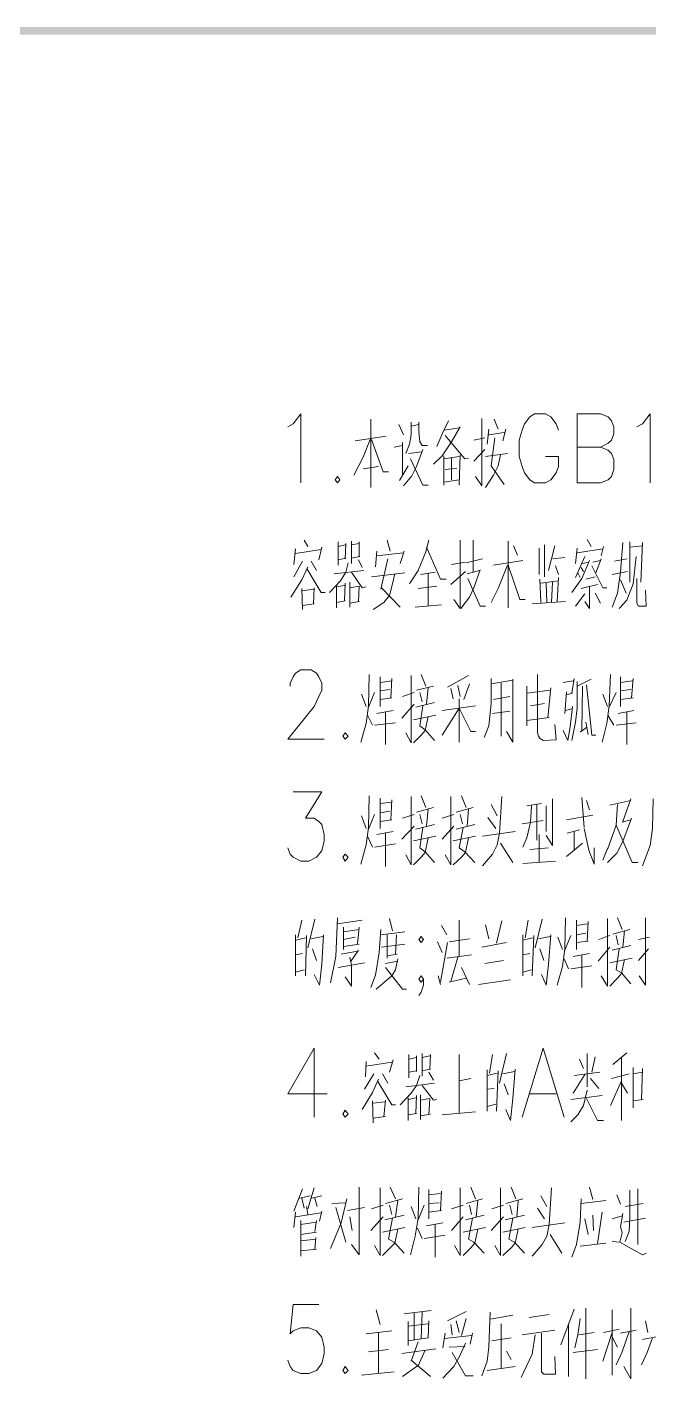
# Model space of a CAD drawing. Header units: millimetres. Extents: x 0 to 1648, y 27 to 2331.
# Drawn here: x 763.6 to 907.8, y 2017.9 to 2331.2 of the extents above; entities that cross this region are included whole.
import ezdxf

# ---------------------------------------------------------------- set-up
doc = ezdxf.new("R2010")
doc.units = ezdxf.units.MM
doc.layers.add('1', color=7, linetype='Continuous')

msp = doc.modelspace()

# ---------------------------------------------------------------- hatches: boundary and pattern name
h = msp.add_hatch(color=0)
h.dxf.hatch_style = 2
h.paths.add_polyline_path([(77.94, 2331.231732), (79.92, 2329.431732), (1647.54, 2331.231732)])
h = msp.add_hatch(color=0)
h.dxf.hatch_style = 2
h.paths.add_polyline_path([(79.92, 2329.431732), (1647.54, 2331.231732), (1645.56, 2329.431732)])

# ---------------------------------------------------------------- linework, layer by layer
at = {"layer": '1', "color": 0, "lineweight": 5}
for points in [[(824.04, 2238.531732), (825.3, 2239.251732), (827.1, 2241.591732), (827.1, 2225.571732)], [(886.86, 2237.811732), (886.32, 2239.251732), (885.06, 2240.871732), (883.8, 2241.591732), (881.28, 2241.591732), (880.2, 2240.871732), (878.94, 2239.251732), (878.4, 2237.811732), (877.68, 2235.471732), (877.68, 2231.691732), (878.4, 2229.351732), (878.94, 2227.911732), (880.2, 2226.291732), (881.28, 2225.571732), (883.8, 2225.571732), (885.06, 2226.291732), (886.32, 2227.911732), (886.86, 2229.351732), (886.86, 2231.691732), (883.8, 2231.691732)], [(891.18, 2225.571732), (891.18, 2241.591732), (896.58, 2241.591732), (898.38, 2240.871732), (899.1, 2239.971732), (899.64, 2238.531732), (899.64, 2236.911732), (899.1, 2235.471732), (898.38, 2234.751732), (896.58, 2233.851732), (891.18, 2233.851732)], [(905.04, 2238.531732), (906.3, 2239.251732), (908.1, 2241.591732), (908.1, 2225.571732)], [(843.3, 2240.331732), (843.3, 2224.491732)], [(849.78, 2239.071732), (850.86, 2236.731732)], [(852.66, 2239.611732), (852.66, 2236.551732)], [(852.66, 2238.711732), (854.46, 2239.071732)], [(854.46, 2239.611732), (854.46, 2237.451732), (854.64, 2235.111732), (855.18, 2234.211732), (856.44, 2234.211732)], [(864, 2238.531732), (862.02, 2235.111732), (859.86, 2231.871732), (857.88, 2229.891732)], [(861.3, 2239.971732), (860.04, 2237.271732)], [(860.4, 2237.811732), (863.82, 2238.351732)], [(869.04, 2240.511732), (869.04, 2224.851732), (867.6, 2227.011732)], [(870.66, 2237.991732), (870.3, 2234.571732)], [(871.92, 2240.331732), (872.82, 2237.991732)], [(874.62, 2237.991732), (873.9, 2235.291732)], [(843.12, 2235.651732), (841.5, 2231.511732), (839.34, 2227.371732)], [(839.7, 2235.291732), (846.9, 2236.371732)], [(843.48, 2235.651732), (846.18, 2228.091732), (847.44, 2228.091732)], [(850.68, 2227.551732), (850.68, 2234.931732)], [(852.66, 2236.731732), (852.3, 2234.571732), (851.4, 2232.411732)], [(860.04, 2237.271732), (858.6, 2234.031732)], [(860.58, 2236.551732), (865.08, 2231.151732), (865.98, 2231.331732)], [(867.24, 2235.471732), (869.76, 2236.011732)], [(870.66, 2236.731732), (874.26, 2237.271732)], [(872.1, 2236.011732), (871.2, 2229.531732), (874.26, 2225.211732)], [(850.68, 2234.211732), (848.7, 2233.851732)], [(852.12, 2232.411732), (855, 2232.771732)], [(855.36, 2233.311732), (853.92, 2229.351732)], [(860.22, 2231.871732), (860.22, 2225.031732)], [(860.22, 2231.151732), (863.82, 2231.691732)], [(862.02, 2231.331732), (862.02, 2226.291732)], [(864, 2232.051732), (863.82, 2225.031732)], [(867.24, 2230.611732), (869.76, 2233.311732)], [(869.94, 2231.691732), (874.98, 2232.411732)], [(873.36, 2232.051732), (872.82, 2229.531732), (871.74, 2227.371732), (869.94, 2224.491732)], [(896.58, 2233.851732), (898.38, 2233.131732), (899.1, 2232.411732), (899.64, 2230.971732), (899.64, 2228.631732), (899.1, 2227.011732), (898.38, 2226.291732), (896.58, 2225.571732), (891.18, 2225.571732)], [(841.5, 2228.811732), (845.1, 2229.351732)], [(851.94, 2229.531732), (849.96, 2226.111732)], [(850.86, 2224.851732), (852.84, 2227.191732), (853.92, 2229.351732)], [(852.48, 2231.151732), (855.36, 2225.031732), (856.62, 2225.031732)], [(860.58, 2228.631732), (863.28, 2228.991732)], [(835.56, 2227.011732), (835.02, 2226.291732), (835.56, 2225.571732), (836.1, 2226.291732), (835.56, 2227.011732)], [(863.82, 2226.291732), (860.22, 2225.751732)], [(825.84, 2210.271732), (825.48, 2206.671732)], [(825.84, 2209.191732), (831.78, 2210.091732)], [(827.82, 2212.251732), (828.72, 2210.811732)], [(831.96, 2210.631732), (831.24, 2207.751732)], [(835.74, 2211.891732), (835.74, 2206.491732)], [(835.74, 2210.811732), (837.36, 2211.171732)], [(837.54, 2211.531732), (837.36, 2207.931732)], [(838.8, 2206.851732), (838.8, 2212.071732)], [(838.8, 2211.171732), (840.6, 2211.531732)], [(840.6, 2211.891732), (840.6, 2208.471732)], [(844.74, 2209.731732), (844.38, 2206.131732)], [(844.74, 2208.651732), (850.86, 2209.371732)], [(847.08, 2212.251732), (847.8, 2209.731732)], [(851.04, 2209.731732), (850.14, 2206.851732)], [(856.8, 2212.251732), (856.08, 2209.551732), (854.28, 2205.231732), (852.3, 2202.171732)], [(856.26, 2210.631732), (859.5, 2203.251732), (860.76, 2203.251732)], [(864, 2212.251732), (864, 2196.411732), (862.56, 2198.571732)], [(867.06, 2212.251732), (867.06, 2204.871732)], [(875.16, 2196.591732), (875.16, 2212.071732)], [(876.42, 2210.991732), (877.32, 2208.831732)], [(882.36, 2210.451732), (882.36, 2204.331732)], [(883.62, 2211.171732), (883.62, 2203.791732)], [(885.96, 2210.991732), (884.52, 2205.231732)], [(891.18, 2210.451732), (890.82, 2206.851732)], [(891.18, 2209.371732), (897.12, 2210.271732)], [(893.52, 2212.431732), (894.42, 2210.811732)], [(896.76, 2208.651732), (897.3, 2210.811732)], [(901.8, 2211.711732), (901.26, 2204.871732), (900.54, 2200.011732), (899.28, 2196.771732)], [(903.42, 2211.891732), (903.42, 2202.531732)], [(906.3, 2210.991732), (903.42, 2210.631732)], [(905.94, 2202.531732), (906.3, 2211.711732)], [(827.46, 2207.391732), (825.48, 2203.791732)], [(829.44, 2207.391732), (830.7, 2205.231732)], [(838.08, 2207.031732), (837.54, 2204.871732), (836.28, 2202.891732), (833.76, 2200.191732)], [(837.54, 2208.111732), (835.74, 2207.751732)], [(838.8, 2208.111732), (840.78, 2208.471732)], [(840.42, 2207.751732), (841.32, 2205.951732)], [(847.26, 2207.931732), (845.64, 2200.911732)], [(862.02, 2206.671732), (865.26, 2207.211732)], [(865.44, 2207.031732), (869.22, 2207.931732)], [(874.98, 2206.491732), (872.82, 2201.091732), (871.2, 2197.851732)], [(871.74, 2206.491732), (878.58, 2207.571732)], [(879.12, 2198.571732), (877.86, 2198.571732), (875.16, 2206.491732)], [(885.42, 2207.931732), (888.3, 2208.291732)], [(886.14, 2206.311732), (886.86, 2204.331732)], [(894.06, 2207.571732), (892.26, 2203.431732), (889.92, 2200.191732)], [(892.98, 2208.471732), (890.82, 2203.611732)], [(892.44, 2206.851732), (893.88, 2207.211732)], [(894.6, 2206.311732), (897.12, 2201.271732), (898.02, 2201.271732)], [(894.78, 2207.211732), (896.58, 2207.571732)], [(896.76, 2207.931732), (895.5, 2204.691732)], [(899.82, 2207.391732), (902.7, 2207.931732)], [(904.86, 2208.471732), (904.14, 2202.171732), (902.7, 2198.391732), (900.9, 2196.411732)], [(828.72, 2206.131732), (827.28, 2203.071732), (824.76, 2199.111732)], [(828.54, 2205.591732), (831.78, 2200.191732), (832.68, 2200.191732)], [(834.84, 2204.511732), (841.68, 2205.231732)], [(838.8, 2204.871732), (841.32, 2201.271732), (842.22, 2201.451732)], [(851.22, 2204.691732), (843.48, 2203.791732)], [(848.88, 2204.511732), (848.34, 2202.171732), (847.62, 2199.471732)], [(854.82, 2204.331732), (858.24, 2204.871732)], [(856.62, 2197.131732), (856.62, 2204.511732)], [(861.84, 2201.991732), (865.26, 2205.051732)], [(868.68, 2205.411732), (867.24, 2201.271732), (866.16, 2199.111732), (864.18, 2196.411732)], [(865.62, 2204.511732), (868.5, 2205.231732)], [(865.8, 2203.431732), (868.68, 2196.951732), (869.94, 2196.951732)], [(882.54, 2203.251732), (882.72, 2197.851732)], [(886.5, 2198.031732), (886.86, 2203.611732)], [(891.36, 2204.691732), (891.9, 2203.611732)], [(892.08, 2205.951732), (892.62, 2205.051732)], [(893.16, 2203.251732), (895.32, 2203.791732)], [(902.88, 2205.051732), (899.28, 2204.331732)], [(901.26, 2203.071732), (902.52, 2200.011732)], [(905.04, 2203.431732), (905.04, 2197.671732), (905.4, 2196.951732), (907.2, 2196.951732), (907.02, 2200.731732)], [(827.28, 2201.091732), (827.46, 2196.231732)], [(827.46, 2200.551732), (829.98, 2200.911732)], [(830.16, 2201.271732), (829.98, 2197.491732)], [(835.38, 2201.451732), (837.18, 2201.811732)], [(835.38, 2201.811732), (835.38, 2196.591732)], [(837.36, 2202.351732), (837.18, 2198.211732)], [(838.44, 2196.771732), (838.44, 2202.531732)], [(840.42, 2198.031732), (840.6, 2201.631732), (838.44, 2201.271732)], [(845.82, 2201.271732), (850.14, 2196.771732)], [(854.28, 2201.091732), (858.6, 2201.631732)], [(886.86, 2202.891732), (882.72, 2202.351732)], [(883.98, 2202.351732), (884.16, 2197.851732)], [(885.42, 2202.531732), (885.24, 2197.851732)], [(892.08, 2201.091732), (895.86, 2201.991732)], [(894.06, 2201.451732), (894.06, 2196.411732), (892.98, 2198.031732)], [(895.32, 2200.011732), (896.58, 2197.671732)], [(830.16, 2197.491732), (827.46, 2197.131732)], [(835.38, 2197.851732), (837.36, 2198.211732)], [(838.44, 2197.671732), (840.6, 2198.031732)], [(847.62, 2199.471732), (846.36, 2197.851732), (843.84, 2196.231732)], [(853.56, 2196.771732), (859.68, 2197.311732)], [(880.74, 2197.491732), (888.48, 2198.031732)], [(892.98, 2199.831732), (890.82, 2196.951732)], [(824.58, 2178.411732), (824.58, 2179.131732), (825.3, 2180.571732), (825.84, 2181.471732), (827.1, 2182.191732), (829.44, 2182.191732), (830.7, 2181.471732), (831.24, 2180.571732), (831.96, 2179.131732), (831.96, 2177.511732), (831.24, 2176.071732), (830.16, 2173.731732), (824.04, 2166.171732), (832.5, 2166.171732)], [(842.94, 2181.111732), (842.76, 2173.911732)], [(845.46, 2180.571732), (845.46, 2173.731732)], [(845.46, 2179.311732), (848.16, 2179.671732)], [(848.16, 2180.211732), (847.98, 2175.711732)], [(852.66, 2180.931732), (852.66, 2165.271732), (851.4, 2167.611732)], [(853.92, 2177.511732), (857.88, 2178.411732)], [(855, 2181.111732), (856.08, 2178.411732)], [(856.62, 2178.231732), (856.26, 2174.271732)], [(865.98, 2180.931732), (861.12, 2178.231732)], [(863.46, 2178.591732), (864, 2176.071732)], [(866.16, 2178.951732), (864.9, 2175.351732)], [(869.58, 2166.531732), (870.66, 2169.231732), (871.2, 2174.451732), (871.2, 2180.211732)], [(871.2, 2178.951732), (876.24, 2179.851732)], [(873.54, 2166.891732), (873.54, 2179.131732)], [(876.24, 2180.031732), (876.24, 2165.451732), (874.8, 2167.971732)], [(879.48, 2178.411732), (879.48, 2169.231732)], [(882, 2181.111732), (882, 2167.611732), (882.18, 2166.891732), (882.54, 2166.351732), (883.26, 2165.811732), (886.32, 2165.991732), (885.96, 2169.591732)], [(885.06, 2178.051732), (884.34, 2171.211732)], [(890.28, 2179.671732), (887.94, 2179.311732)], [(889.92, 2176.791732), (890.46, 2180.211732)], [(891.18, 2179.491732), (891.18, 2173.371732), (890.82, 2170.131732), (889.92, 2165.811732)], [(891.18, 2178.411732), (894.42, 2180.031732)], [(892.26, 2168.151732), (892.44, 2178.411732)], [(893.34, 2178.771732), (894.6, 2167.071732), (895.5, 2167.071732)], [(898.92, 2181.111732), (898.56, 2173.911732)], [(901.26, 2180.571732), (901.26, 2173.731732)], [(901.26, 2179.311732), (903.96, 2179.671732)], [(904.14, 2180.211732), (903.78, 2175.711732)], [(841.14, 2176.611732), (842.22, 2173.731732)], [(844.2, 2176.971732), (842.76, 2173.551732)], [(845.46, 2177.331732), (847.62, 2177.691732)], [(848.16, 2175.711732), (845.46, 2175.351732)], [(853.38, 2176.971732), (850.68, 2176.071732)], [(855.18, 2174.811732), (854.64, 2176.971732)], [(861.84, 2177.871732), (862.38, 2175.531732)], [(863.82, 2175.531732), (863.82, 2165.451732)], [(871.74, 2175.351732), (875.52, 2176.071732)], [(879.48, 2176.791732), (884.88, 2177.511732)], [(888.66, 2177.151732), (888.3, 2172.111732)], [(888.66, 2176.431732), (890.1, 2176.791732)], [(897.12, 2176.611732), (898.2, 2173.731732)], [(900.18, 2176.971732), (898.56, 2173.551732)], [(901.26, 2177.331732), (903.6, 2177.691732)], [(904.14, 2175.711732), (901.26, 2175.351732)], [(840.96, 2165.451732), (842.22, 2169.771732), (842.76, 2173.911732)], [(844.74, 2172.111732), (848.52, 2172.831732)], [(846.72, 2172.471732), (846.72, 2164.911732)], [(850.5, 2171.031732), (853.38, 2174.271732)], [(853.2, 2170.671732), (858.42, 2171.751732)], [(858.06, 2174.631732), (853.74, 2173.551732)], [(855.36, 2173.911732), (854.64, 2169.231732)], [(859.86, 2172.831732), (867.6, 2173.911732)], [(863.82, 2173.371732), (859.86, 2167.071732)], [(863.82, 2173.371732), (866.52, 2167.971732), (867.6, 2167.971732)], [(875.52, 2172.651732), (871.56, 2172.111732)], [(880.38, 2173.911732), (883.62, 2174.451732)], [(890.1, 2173.731732), (889.56, 2169.051732), (889.02, 2165.811732), (887.94, 2168.151732)], [(888.48, 2172.831732), (889.92, 2173.191732)], [(896.94, 2165.451732), (898.02, 2169.771732), (898.56, 2173.911732)], [(900.72, 2172.111732), (904.32, 2172.831732)], [(902.7, 2172.471732), (902.7, 2164.911732)], [(842.58, 2171.571732), (843.66, 2169.411732)], [(844.2, 2169.411732), (849.06, 2169.951732)], [(855.9, 2168.331732), (854.64, 2169.231732)], [(856.62, 2171.391732), (855.9, 2168.151732)], [(884.7, 2171.211732), (879.48, 2170.491732)], [(891.9, 2167.791732), (893.34, 2168.871732)], [(893.16, 2170.131732), (893.7, 2167.251732)], [(898.38, 2171.571732), (899.64, 2169.411732)], [(900.18, 2169.411732), (904.86, 2169.951732)], [(837.36, 2167.611732), (836.82, 2166.891732), (837.36, 2166.171732), (838.08, 2166.891732), (837.36, 2167.611732)], [(853.2, 2165.271732), (855, 2167.071732), (855.9, 2168.151732)], [(855.9, 2168.331732), (858.06, 2165.811732)], [(825.3, 2153.931732), (831.96, 2153.931732), (828.18, 2147.811732), (830.16, 2147.811732), (831.24, 2147.091732), (831.96, 2146.371732), (832.5, 2144.031732), (832.5, 2142.591732), (831.96, 2140.251732), (830.7, 2138.811732), (828.9, 2137.911732), (827.1, 2137.911732), (825.3, 2138.811732), (824.58, 2139.531732), (824.04, 2140.971732)], [(842.94, 2153.031732), (842.76, 2145.651732)], [(855, 2153.031732), (856.08, 2150.331732)], [(864.36, 2153.031732), (865.44, 2150.331732)], [(845.46, 2152.491732), (845.46, 2145.471732)], [(845.46, 2151.231732), (848.16, 2151.591732)], [(848.16, 2152.131732), (847.98, 2147.451732)], [(852.66, 2152.851732), (852.66, 2137.011732), (851.4, 2139.351732)], [(853.92, 2149.251732), (857.88, 2150.331732)], [(856.62, 2149.971732), (856.26, 2146.011732)], [(861.84, 2152.851732), (861.84, 2137.011732), (860.58, 2139.351732)], [(863.1, 2149.251732), (867.06, 2150.331732)], [(865.98, 2149.971732), (865.62, 2146.011732)], [(873.72, 2152.851732), (873.18, 2144.391732), (872.64, 2141.691732), (871.56, 2139.531732), (869.22, 2136.831732)], [(871.2, 2151.051732), (872.64, 2148.351732)], [(880.56, 2150.691732), (880.38, 2146.911732), (879.48, 2143.311732), (878.58, 2141.151732)], [(879.48, 2150.691732), (882.9, 2151.231732)], [(881.82, 2151.051732), (881.82, 2142.771732)], [(885.42, 2152.311732), (885.42, 2141.511732), (883.98, 2143.851732)], [(883.98, 2150.691732), (883.98, 2144.751732)], [(892.8, 2145.651732), (892.26, 2152.671732)], [(893.34, 2151.951732), (894.06, 2149.791732)], [(900.54, 2151.051732), (900.18, 2146.191732), (898.2, 2140.611732)], [(903.6, 2151.951732), (898.74, 2150.871732)], [(901.8, 2147.091732), (903.6, 2152.311732)], [(908.82, 2152.311732), (908.64, 2145.471732), (908.1, 2141.511732), (906.3, 2136.831732)], [(841.14, 2148.351732), (842.22, 2145.471732)], [(844.2, 2148.711732), (842.76, 2145.291732)], [(845.46, 2149.071732), (847.62, 2149.431732)], [(848.16, 2147.451732), (845.46, 2147.091732)], [(853.38, 2148.711732), (850.68, 2147.811732)], [(855.18, 2146.551732), (854.64, 2148.711732)], [(862.56, 2148.711732), (859.86, 2147.811732)], [(864.54, 2146.551732), (864, 2148.711732)], [(872.28, 2145.471732), (870.48, 2147.991732)], [(878.4, 2146.551732), (883.26, 2147.271732)], [(888.66, 2147.451732), (894.78, 2148.531732)], [(898.2, 2137.551732), (900.36, 2139.711732), (901.8, 2142.411732), (903.78, 2147.811732)], [(903.6, 2147.451732), (901.62, 2146.911732)], [(840.96, 2137.191732), (842.22, 2141.691732), (842.76, 2145.651732)], [(844.74, 2144.031732), (848.52, 2144.751732)], [(846.72, 2144.391732), (846.72, 2136.651732)], [(850.5, 2142.951732), (853.38, 2146.011732)], [(853.2, 2142.591732), (858.42, 2143.671732)], [(858.06, 2146.371732), (853.74, 2145.291732)], [(855.36, 2145.651732), (854.64, 2140.971732)], [(859.86, 2142.951732), (862.56, 2146.011732)], [(862.38, 2142.591732), (867.6, 2143.671732)], [(867.42, 2146.371732), (863.1, 2145.291732)], [(864.72, 2145.651732), (863.82, 2140.971732)], [(869.22, 2143.671732), (876.78, 2144.751732)], [(882.36, 2144.031732), (882.36, 2137.731732)], [(888.84, 2144.391732), (891.72, 2145.111732)], [(890.46, 2144.751732), (890.46, 2140.611732)], [(892.8, 2145.471732), (893.88, 2140.431732), (895.14, 2137.191732), (895.14, 2140.971732)], [(900.18, 2146.191732), (903.96, 2137.551732), (905.22, 2137.551732)], [(842.58, 2143.491732), (843.66, 2141.151732)], [(844.2, 2141.151732), (849.06, 2141.871732)], [(855.9, 2140.071732), (854.64, 2140.971732)], [(856.62, 2143.311732), (855.9, 2139.891732)], [(865.08, 2140.071732), (863.82, 2140.971732)], [(865.98, 2143.311732), (865.26, 2139.891732)], [(873.36, 2142.051732), (876.24, 2137.551732)], [(880.2, 2140.611732), (884.52, 2140.971732)], [(888.66, 2138.991732), (892.44, 2142.051732)], [(898.2, 2140.791732), (897.12, 2138.091732)], [(837.36, 2139.531732), (836.82, 2138.811732), (837.36, 2137.911732), (838.08, 2138.811732), (837.36, 2139.531732)], [(853.2, 2137.011732), (855, 2138.811732), (855.9, 2139.891732)], [(855.9, 2140.071732), (858.06, 2137.551732)], [(862.38, 2137.011732), (864.36, 2138.811732), (865.26, 2139.891732)], [(865.08, 2140.071732), (867.42, 2137.551732)], [(878.58, 2137.371732), (886.14, 2137.911732)], [(835.56, 2124.771732), (835.2, 2115.771732), (833.94, 2109.651732)], [(888.48, 2124.771732), (888.3, 2117.571732)], [(900.54, 2124.771732), (901.62, 2122.071732)], [(907.02, 2124.771732), (907.02, 2109.111732), (905.58, 2111.271732)], [(827.28, 2124.231732), (826.38, 2120.091732)], [(830.34, 2124.411732), (828.72, 2117.751732)], [(835.56, 2123.331732), (841.32, 2124.231732)], [(837, 2122.611732), (837, 2117.391732)], [(840.6, 2122.071732), (837, 2121.531732)], [(840.24, 2118.651732), (840.6, 2122.611732)], [(845.64, 2122.071732), (845.28, 2116.671732), (844.38, 2111.451732), (843.3, 2108.571732)], [(847.62, 2124.591732), (848.34, 2121.711732)], [(859.68, 2122.971732), (860.94, 2120.811732)], [(863.82, 2115.771732), (863.82, 2124.231732)], [(869.94, 2123.151732), (870.66, 2119.911732)], [(873.72, 2124.051732), (872.46, 2118.831732)], [(879.84, 2124.231732), (879.12, 2120.091732)], [(883.08, 2124.411732), (881.46, 2117.751732)], [(891, 2124.231732), (891, 2117.391732)], [(891, 2122.971732), (893.52, 2123.331732)], [(893.7, 2123.871732), (893.52, 2119.371732)], [(898.2, 2124.591732), (898.2, 2108.931732), (896.76, 2111.271732)], [(899.46, 2120.991732), (903.42, 2122.071732)], [(902.16, 2121.711732), (901.8, 2117.931732)], [(825.84, 2120.811732), (825.84, 2111.271732)], [(828.18, 2120.091732), (826.02, 2119.551732)], [(828.18, 2111.271732), (828.36, 2120.631732)], [(829.44, 2119.911732), (832.14, 2120.451732)], [(831.42, 2109.111732), (831.96, 2113.971732), (832.32, 2120.811732)], [(837, 2119.731732), (839.7, 2120.271732)], [(837, 2118.111732), (840.6, 2118.651732)], [(845.64, 2120.811732), (851.22, 2121.531732)], [(845.82, 2117.931732), (851.22, 2118.651732)], [(847.08, 2120.811732), (847.08, 2115.411732)], [(849.06, 2116.311732), (849.24, 2120.811732)], [(855, 2120.451732), (854.46, 2119.731732), (855, 2119.011732), (855.54, 2119.731732), (855, 2120.451732)], [(858.78, 2119.191732), (859.86, 2116.671732)], [(859.5, 2109.831732), (861.12, 2119.011732)], [(861.48, 2119.191732), (866.16, 2119.911732)], [(874.8, 2119.011732), (869.04, 2117.931732)], [(878.58, 2120.811732), (878.58, 2111.271732)], [(880.92, 2120.091732), (878.58, 2119.551732)], [(880.74, 2111.271732), (881.1, 2120.631732)], [(882.18, 2119.911732), (884.88, 2120.451732)], [(883.98, 2109.111732), (884.52, 2113.971732), (885.06, 2120.811732)], [(886.68, 2120.271732), (887.76, 2117.391732)], [(889.74, 2120.631732), (888.3, 2117.211732)], [(891, 2120.811732), (893.16, 2121.171732)], [(893.7, 2119.371732), (891, 2119.011732)], [(898.74, 2120.631732), (896.22, 2119.731732)], [(900.72, 2118.471732), (900.18, 2120.631732)], [(905.4, 2119.731732), (907.92, 2120.271732)], [(825.84, 2116.131732), (827.46, 2116.491732)], [(829.8, 2117.571732), (830.7, 2114.871732)], [(836.46, 2116.311732), (840.24, 2117.031732)], [(838.44, 2115.591732), (838.8, 2113.791732), (838.8, 2108.931732)], [(838.62, 2114.511732), (840.42, 2117.211732)], [(847.08, 2115.951732), (849.42, 2116.311732)], [(860.94, 2115.411732), (866.7, 2116.131732)], [(861.84, 2110.011732), (863.46, 2115.591732)], [(878.58, 2116.131732), (880.2, 2116.491732)], [(882.54, 2117.571732), (883.44, 2114.871732)], [(886.5, 2109.111732), (887.76, 2113.431732), (888.3, 2117.571732)], [(890.28, 2115.771732), (894.06, 2116.491732)], [(892.26, 2116.131732), (892.26, 2108.571732)], [(896.04, 2114.691732), (898.74, 2117.931732)], [(898.74, 2114.331732), (903.96, 2115.411732)], [(903.6, 2118.291732), (899.28, 2117.211732)], [(900.9, 2117.571732), (900.18, 2112.711732)], [(905.4, 2114.871732), (907.74, 2117.571732)], [(825.84, 2112.171732), (827.82, 2112.711732)], [(835.74, 2113.251732), (841.86, 2114.331732)], [(844.56, 2108.211732), (848.16, 2111.271732), (849.06, 2112.711732), (849.6, 2115.231732)], [(846.72, 2114.151732), (849.6, 2114.691732)], [(846.72, 2113.251732), (850.68, 2108.211732), (851.58, 2108.211732)], [(864.36, 2113.251732), (866.16, 2109.291732)], [(869.76, 2114.151732), (874.08, 2114.871732)], [(878.58, 2112.171732), (880.56, 2112.711732)], [(888.12, 2115.231732), (889.2, 2112.891732)], [(889.74, 2112.891732), (894.6, 2113.611732)], [(901.44, 2111.991732), (900.18, 2112.711732)], [(902.16, 2115.051732), (901.44, 2111.811732)], [(831.42, 2109.111732), (830.16, 2111.631732)], [(838.8, 2108.931732), (837.36, 2111.091732)], [(855.54, 2110.551732), (855, 2109.831732), (854.46, 2110.551732), (855, 2111.271732), (855.54, 2110.551732), (855.54, 2109.111732), (855, 2107.491732), (854.46, 2106.771732)], [(858.96, 2111.271732), (859.5, 2109.291732)], [(861.48, 2109.831732), (865.44, 2110.731732)], [(868.32, 2109.291732), (875.7, 2110.371732)], [(883.98, 2109.111732), (882.9, 2111.631732)], [(898.74, 2108.931732), (900.54, 2110.731732), (901.44, 2111.811732)], [(901.44, 2111.991732), (903.6, 2109.471732)], [(830.16, 2094.531732), (824.04, 2083.911732), (833.22, 2083.911732)], [(830.16, 2094.531732), (830.16, 2078.511732)], [(844.2, 2093.451732), (845.28, 2092.011732)], [(878.4, 2078.511732), (883.26, 2094.531732), (888.12, 2078.511732)], [(899.46, 2090.751732), (902.7, 2093.451732)], [(842.22, 2091.471732), (842.04, 2087.871732)], [(842.22, 2090.391732), (848.16, 2091.291732)], [(848.52, 2091.831732), (847.62, 2088.951732)], [(852.12, 2093.091732), (852.12, 2087.691732)], [(852.12, 2092.011732), (853.92, 2092.371732)], [(853.92, 2092.731732), (853.92, 2089.131732)], [(855.18, 2088.051732), (855.18, 2093.271732)], [(855.18, 2092.371732), (856.98, 2092.731732)], [(857.16, 2093.091732), (856.98, 2089.671732)], [(863.82, 2093.091732), (863.82, 2079.411732)], [(871.56, 2093.091732), (870.84, 2088.771732)], [(874.8, 2093.271732), (873.18, 2086.431732)], [(891.72, 2092.011732), (892.62, 2089.851732)], [(893.52, 2093.271732), (893.52, 2085.531732)], [(895.32, 2092.551732), (894.6, 2088.951732)], [(901.44, 2092.191732), (901.44, 2077.791732)], [(845.1, 2087.331732), (843.66, 2084.271732), (841.32, 2080.311732)], [(844.02, 2088.591732), (841.86, 2084.991732)], [(846, 2088.591732), (847.26, 2086.431732)], [(854.64, 2088.231732), (853.92, 2085.891732), (852.66, 2084.091732), (850.14, 2081.391732)], [(853.92, 2089.311732), (852.12, 2088.951732)], [(855.18, 2089.311732), (857.16, 2089.671732)], [(856.8, 2088.951732), (857.88, 2087.151732)], [(866.52, 2087.511732), (863.82, 2086.971732)], [(870.3, 2089.491732), (870.3, 2079.951732)], [(872.64, 2088.771732), (870.3, 2088.231732)], [(872.46, 2079.951732), (872.82, 2089.311732)], [(873.9, 2088.591732), (876.6, 2089.131732)], [(875.7, 2077.791732), (876.24, 2082.831732), (876.78, 2089.671732)], [(892.98, 2088.411732), (890.28, 2084.091732)], [(890.46, 2088.231732), (896.4, 2088.951732)], [(894.24, 2087.511732), (896.22, 2085.171732)], [(903.24, 2088.591732), (899.1, 2087.511732)], [(904.14, 2090.031732), (904.14, 2080.671732)], [(906.3, 2088.951732), (904.14, 2088.591732)], [(906.12, 2082.651732), (906.3, 2089.851732)], [(844.92, 2086.791732), (848.16, 2081.391732), (849.06, 2081.391732)], [(851.4, 2085.531732), (858.06, 2086.431732)], [(855.18, 2085.891732), (857.88, 2082.471732), (858.6, 2082.651732)], [(870.3, 2084.991732), (871.92, 2085.171732)], [(874.26, 2086.251732), (875.16, 2083.731732)], [(893.52, 2084.811732), (892.62, 2081.211732), (891.36, 2079.051732)], [(898.92, 2081.211732), (901.44, 2086.971732)], [(901.44, 2086.431732), (902.88, 2084.091732)], [(843.66, 2082.291732), (843.84, 2077.251732)], [(843.84, 2081.751732), (846.54, 2082.111732)], [(846.72, 2082.471732), (846.36, 2078.691732)], [(851.94, 2082.651732), (853.74, 2083.011732)], [(851.94, 2083.011732), (851.94, 2077.791732)], [(853.92, 2083.551732), (853.74, 2079.411732)], [(854.82, 2077.971732), (854.82, 2083.731732)], [(856.8, 2079.231732), (856.98, 2082.831732), (854.82, 2082.471732)], [(870.3, 2081.031732), (872.28, 2081.571732)], [(880.2, 2083.911732), (886.32, 2083.911732)], [(896.94, 2083.551732), (889.74, 2082.651732)], [(893.34, 2082.831732), (895.86, 2077.791732), (897.3, 2077.791732)], [(904.14, 2082.291732), (906.48, 2082.651732)], [(837.36, 2080.131732), (836.82, 2079.231732), (837.36, 2078.511732), (838.08, 2079.231732), (837.36, 2080.131732)], [(846.72, 2078.691732), (843.84, 2078.331732)], [(851.94, 2079.051732), (853.92, 2079.411732)], [(854.82, 2078.871732), (857.16, 2079.231732)], [(859.86, 2079.051732), (867.6, 2079.771732)], [(875.7, 2077.791732), (874.62, 2080.311732)], [(891.36, 2079.051732), (889.74, 2077.431732)], [(830.16, 2062.131732), (828.72, 2057.271732)], [(840.6, 2062.311732), (840.6, 2046.651732), (838.8, 2048.991732)], [(845.46, 2062.131732), (845.46, 2046.471732), (844.2, 2048.811732)], [(847.8, 2062.311732), (849.06, 2059.611732)], [(854.46, 2062.311732), (854.28, 2055.111732)], [(864, 2062.131732), (864, 2046.471732), (862.74, 2048.811732)], [(866.52, 2062.311732), (867.6, 2059.611732)], [(873.36, 2062.131732), (873.36, 2046.471732), (872.1, 2048.811732)], [(875.88, 2062.311732), (876.96, 2059.611732)], [(885.24, 2062.131732), (884.7, 2053.671732), (884.16, 2050.971732), (883.08, 2048.991732), (880.74, 2046.291732)], [(894.06, 2062.311732), (894.78, 2059.431732)], [(827.46, 2061.951732), (825.48, 2056.731732)], [(826.74, 2059.791732), (829.26, 2060.331732)], [(827.82, 2057.451732), (827.28, 2059.791732)], [(829.62, 2059.791732), (831.96, 2060.331732)], [(830.34, 2059.791732), (830.88, 2057.811732)], [(837.72, 2059.611732), (836.46, 2054.031732), (833.94, 2048.091732)], [(846.72, 2058.531732), (850.68, 2059.611732)], [(849.6, 2059.251732), (849.06, 2055.471732)], [(856.8, 2061.771732), (856.8, 2054.931732)], [(856.8, 2060.511732), (859.5, 2060.871732)], [(859.68, 2061.411732), (859.5, 2056.911732)], [(865.44, 2058.531732), (869.22, 2059.611732)], [(868.14, 2059.251732), (867.78, 2055.471732)], [(874.62, 2058.531732), (878.58, 2059.611732)], [(877.5, 2059.251732), (877.14, 2055.471732)], [(882.72, 2060.331732), (884.16, 2057.811732)], [(892.08, 2059.611732), (891.9, 2054.211732), (891, 2048.991732), (889.92, 2046.111732)], [(892.08, 2058.531732), (897.84, 2059.251732)], [(900.36, 2060.511732), (901.26, 2058.351732)], [(903.42, 2061.591732), (903.42, 2055.291732), (903.24, 2052.051732), (902.34, 2049.711732)], [(905.22, 2048.991732), (905.22, 2061.951732)], [(825.84, 2056.551732), (825.48, 2052.951732)], [(825.84, 2055.471732), (831.78, 2056.371732)], [(828.36, 2057.811732), (828.72, 2056.011732)], [(831.96, 2056.731732), (831.42, 2054.391732)], [(834.3, 2058.531732), (837.36, 2058.711732)], [(835.2, 2057.631732), (837.54, 2049.531732)], [(837.9, 2056.911732), (841.86, 2057.631732)], [(846.18, 2058.171732), (843.48, 2057.271732)], [(851.04, 2055.831732), (846.54, 2054.751732)], [(848.16, 2056.011732), (847.62, 2058.171732)], [(852.66, 2057.811732), (853.74, 2054.931732)], [(855.72, 2058.171732), (854.28, 2054.751732)], [(856.8, 2058.531732), (859.14, 2058.711732)], [(859.68, 2056.911732), (856.8, 2056.551732)], [(864.72, 2058.171732), (862.02, 2057.271732)], [(869.58, 2055.831732), (865.26, 2054.751732)], [(866.7, 2056.011732), (866.16, 2058.171732)], [(874.08, 2058.171732), (871.38, 2057.271732)], [(878.94, 2055.831732), (874.44, 2054.751732)], [(876.06, 2056.011732), (875.52, 2058.171732)], [(883.62, 2054.931732), (882, 2057.451732)], [(894.78, 2055.831732), (894.96, 2052.231732)], [(895.86, 2049.171732), (896.94, 2056.551732)], [(901.8, 2056.191732), (901.26, 2053.131732), (901.62, 2051.691732), (901.08, 2049.531732), (899.28, 2049.711732)], [(902.34, 2057.811732), (906.48, 2058.531732)], [(827.1, 2054.571732), (827.1, 2046.291732)], [(827.1, 2053.671732), (830.52, 2054.211732)], [(830.7, 2054.571732), (830.34, 2052.051732)], [(838.44, 2055.471732), (838.98, 2052.231732)], [(843.3, 2052.231732), (846.18, 2055.471732)], [(846, 2051.871732), (851.22, 2052.951732)], [(848.34, 2055.111732), (847.44, 2050.251732)], [(852.48, 2046.651732), (853.56, 2050.971732), (854.28, 2055.111732)], [(854.1, 2052.771732), (855.18, 2050.431732)], [(856.26, 2053.311732), (860.04, 2054.031732)], [(858.24, 2053.671732), (858.24, 2046.111732)], [(862.02, 2052.231732), (864.72, 2055.471732)], [(864.72, 2051.871732), (869.94, 2052.951732)], [(866.88, 2055.111732), (865.98, 2050.251732)], [(871.2, 2052.231732), (874.08, 2055.471732)], [(873.9, 2051.871732), (879.12, 2052.951732)], [(876.24, 2055.111732), (875.34, 2050.251732)], [(880.74, 2052.951732), (888.3, 2054.031732)], [(892.98, 2054.931732), (893.7, 2051.331732)], [(899.28, 2054.931732), (901.62, 2055.651732)], [(901.98, 2054.211732), (907.02, 2055.111732)], [(827.1, 2051.331732), (830.7, 2051.871732)], [(830.52, 2050.251732), (827.1, 2049.891732)], [(830.52, 2050.611732), (830.34, 2047.911732)], [(848.7, 2049.531732), (847.44, 2050.251732)], [(848.7, 2049.531732), (851.04, 2047.011732)], [(849.6, 2052.591732), (848.88, 2049.351732)], [(855.72, 2050.431732), (860.58, 2051.151732)], [(867.24, 2049.531732), (865.98, 2050.251732)], [(867.24, 2049.531732), (869.58, 2047.011732)], [(868.14, 2052.591732), (867.42, 2049.351732)], [(876.6, 2049.531732), (875.34, 2050.251732)], [(876.6, 2049.531732), (878.94, 2047.011732)], [(877.5, 2052.591732), (876.78, 2049.351732)], [(884.88, 2051.331732), (887.58, 2047.011732)], [(901.08, 2049.531732), (906.3, 2046.651732)], [(830.7, 2047.911732), (827.1, 2047.551732)], [(846, 2046.471732), (847.8, 2048.271732), (848.88, 2049.351732)], [(864.72, 2046.471732), (866.52, 2048.271732), (867.42, 2049.351732)], [(873.9, 2046.471732), (875.88, 2048.271732), (876.78, 2049.351732)], [(891.9, 2048.631732), (897.84, 2049.351732)], [(906.3, 2046.651732), (907.2, 2047.011732)], [(831.24, 2035.131732), (825.3, 2035.131732), (824.58, 2028.291732), (825.3, 2029.011732), (827.1, 2029.731732), (828.9, 2029.731732), (830.7, 2029.011732), (831.96, 2027.571732), (832.5, 2025.231732), (832.5, 2023.791732), (831.96, 2021.451732), (830.7, 2019.831732), (828.9, 2019.111732), (827.1, 2019.111732), (825.3, 2019.831732), (824.58, 2020.731732), (824.04, 2022.171732)], [(844.56, 2033.871732), (845.46, 2030.451732)], [(890.46, 2034.051732), (887.4, 2025.771732)], [(893.16, 2034.231732), (893.16, 2017.851732)], [(899.28, 2018.751732), (899.28, 2033.871732)], [(903.6, 2034.231732), (903.6, 2017.851732), (901.98, 2020.731732)], [(851.04, 2032.971732), (857.34, 2033.691732)], [(851.94, 2031.171732), (851.94, 2025.591732)], [(853.38, 2027.031732), (853.38, 2033.151732)], [(855.18, 2033.331732), (855, 2027.211732)], [(856.8, 2031.351732), (856.62, 2027.391732)], [(865.44, 2033.511732), (861.12, 2031.351732)], [(863.1, 2031.351732), (863.82, 2028.651732)], [(865.44, 2031.891732), (864.36, 2027.931732)], [(871.02, 2033.331732), (870.66, 2025.231732), (870.3, 2021.991732), (869.04, 2018.571732)], [(871.02, 2031.711732), (876.24, 2032.611732)], [(880.02, 2032.071732), (884.7, 2032.791732)], [(891.9, 2031.891732), (891.36, 2028.111732), (890.64, 2025.051732)], [(907.02, 2031.351732), (907.56, 2028.651732)], [(842.22, 2028.291732), (848.16, 2029.011732)], [(845.1, 2019.111732), (845.1, 2028.651732)], [(851.94, 2030.091732), (856.62, 2030.631732)], [(860.58, 2028.471732), (860.04, 2025.051732)], [(860.4, 2027.211732), (866.7, 2027.931732)], [(861.84, 2030.451732), (862.2, 2028.111732)], [(866.88, 2028.471732), (866.34, 2025.951732)], [(873.54, 2020.371732), (873.54, 2030.631732)], [(881.46, 2028.111732), (880.74, 2023.611732), (878.22, 2018.211732)], [(878.4, 2028.111732), (885.96, 2029.191732)], [(882.9, 2028.471732), (882.9, 2019.471732), (883.44, 2018.931732), (886.14, 2018.931732), (885.96, 2023.071732)], [(889.2, 2030.631732), (889.2, 2018.391732)], [(891.54, 2028.111732), (895.14, 2028.651732)], [(897.12, 2021.991732), (899.28, 2028.651732)], [(900.9, 2029.371732), (897.3, 2028.651732)], [(900.54, 2025.231732), (899.28, 2027.571732)], [(903.24, 2028.831732), (901.62, 2024.151732), (900.18, 2021.091732)], [(901.26, 2028.471732), (904.86, 2029.191732)], [(906.3, 2027.031732), (910.26, 2027.751732)], [(847.44, 2024.691732), (842.76, 2024.151732)], [(850.5, 2023.791732), (858.42, 2024.871732)], [(856.62, 2027.391732), (851.94, 2026.671732)], [(854.28, 2026.491732), (852.66, 2021.991732)], [(855.9, 2024.511732), (854.28, 2020.911732)], [(865.26, 2026.131732), (863.82, 2022.891732), (862.56, 2020.731732), (860.04, 2018.031732)], [(861.48, 2025.231732), (865.08, 2025.411732)], [(871.38, 2026.671732), (875.88, 2027.391732)], [(890.28, 2023.971732), (895.86, 2024.691732)], [(908.64, 2027.391732), (907.38, 2023.971732), (906.12, 2021.091732)], [(852.66, 2022.171732), (857.16, 2018.391732)], [(862.2, 2023.971732), (865.26, 2018.571732), (867.06, 2018.571732)], [(874.8, 2024.331732), (875.88, 2022.351732)], [(837.36, 2020.731732), (836.82, 2019.831732), (837.36, 2019.111732), (838.08, 2019.831732), (837.36, 2020.731732)], [(841.14, 2018.751732), (848.7, 2019.471732)], [(854.1, 2020.911732), (850.68, 2018.391732)], [(870.3, 2019.831732), (876.78, 2020.731732)]]:
    msp.add_lwpolyline(points, dxfattribs=at)

doc.saveas('drawing.dxf')
